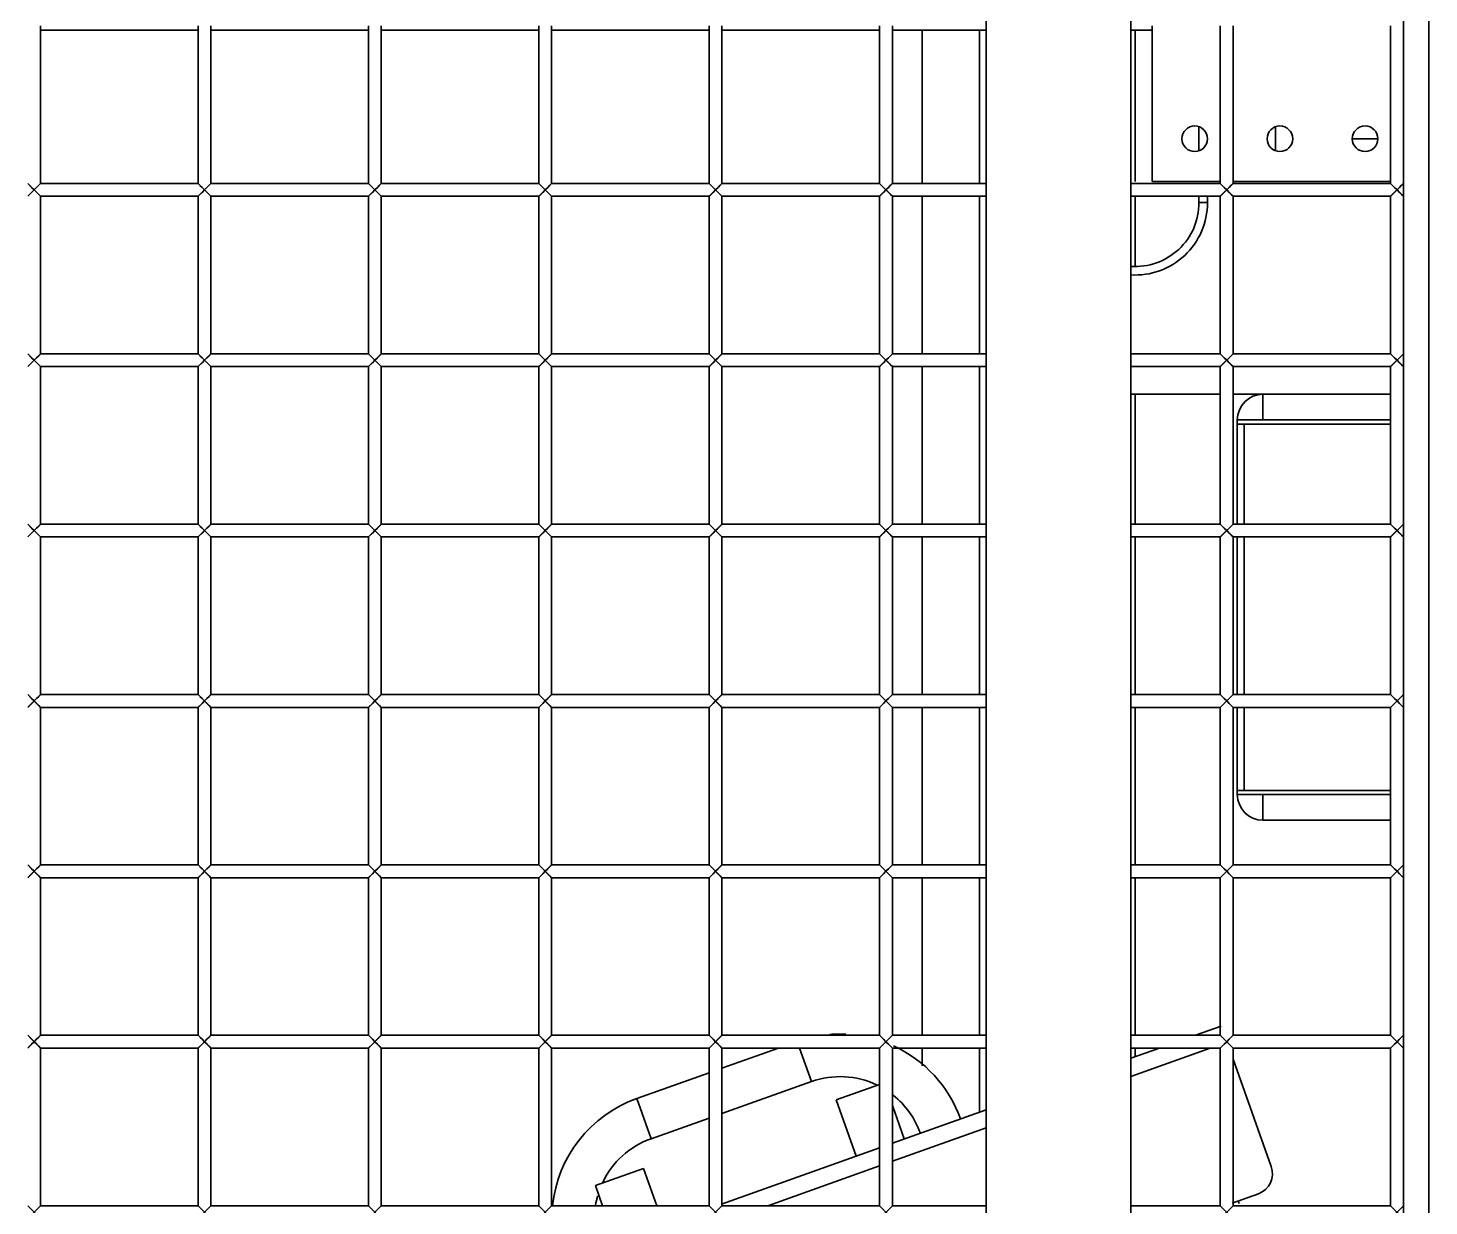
# Model space of a CAD drawing. Header units: millimetres. Extents: x 32496 to 166256, y 3504 to 23939.
# Drawn here: x 44928.7 to 45257.6, y 11407 to 11683.6 of the extents above; entities that cross this region are included whole.
import ezdxf

# ---------------------------------------------------------------- set-up
doc = ezdxf.new("R2010")
doc.units = ezdxf.units.MM
doc.layers.get('0').update_dxf_attribs({"lineweight": 35})

msp = doc.modelspace()

# ---------------------------------------------------------------- linework, layer by layer
at = {"linetype": 'Continuous'}
for p, q in [((45257.64, 13297.075), (45257.64, 10977.075)), ((45187.64, 12186.075), (45187.64, 11117.075)), ((45153.64, 12102.593), (45153.64, 11117.075)), ((45251.64, 11134.075), (45251.64, 12037.075)), ((44931.64, 11684.075), (44931.64, 11647.075)), ((44968.64, 11684.075), (44968.64, 11647.075)), ((44971.64, 11684.075), (44971.64, 11647.075)), ((45008.64, 11684.075), (45008.64, 11647.075)), ((45011.64, 11684.075), (45011.64, 11647.075)), ((45048.64, 11684.075), (45048.64, 11647.075)), ((45051.64, 11684.075), (45051.64, 11647.075)), ((45088.64, 11684.075), (45088.64, 11647.075)), ((45091.64, 11684.075), (45091.64, 11647.075)), ((45128.64, 11684.075), (45128.64, 11647.075)), ((45131.64, 11684.075), (45131.64, 11647.075)), ((45192.64, 11684.075), (45192.64, 11647.575)), ((45208.64, 11684.075), (45208.64, 11647.075)), ((45211.64, 11684.075), (45211.64, 11647.075)), ((45248.64, 11684.075), (45248.64, 11647.075)), ((44968.64, 11683.075), (44931.64, 11683.075)), ((45008.64, 11683.075), (44971.64, 11683.075)), ((45048.64, 11683.075), (45011.64, 11683.075)), ((45088.64, 11683.075), (45051.64, 11683.075)), ((45128.64, 11683.075), (45091.64, 11683.075)), ((45153.64, 11683.075), (45131.64, 11683.075)), ((45138.64, 11683.075), (45138.64, 11647.075)), ((45152.14, 11683.075), (45152.14, 11647.075)), ((45192.64, 11683.075), (45187.64, 11683.075)), ((45188.64, 11647.575), (45188.64, 11683.075)), ((45203.64, 11654.788), (45203.64, 11660.372)), ((45221.64, 11654.779), (45221.64, 11660.363)), ((45239.64, 11657.575), (45245.64, 11657.575)), ((44928.64, 11647.075), (44931.64, 11644.075)), ((44928.64, 11644.075), (44931.64, 11647.075)), ((44928.756, 11644.192), (44929.55, 11644.986)), ((44929.55, 11644.986), (44930.14, 11645.575)), ((44931.64, 11647.075), (44968.64, 11647.075)), ((44968.64, 11647.075), (44971.64, 11644.075)), ((44968.64, 11644.075), (44971.64, 11647.075)), ((44968.756, 11644.192), (44969.55, 11644.986)), ((44969.55, 11644.986), (44970.14, 11645.575)), ((44971.64, 11647.075), (45008.64, 11647.075)), ((45008.64, 11647.075), (45011.64, 11644.075)), ((45008.64, 11644.075), (45011.64, 11647.075)), ((45008.756, 11644.192), (45009.55, 11644.986)), ((45009.55, 11644.986), (45010.14, 11645.575)), ((45011.64, 11647.075), (45048.64, 11647.075)), ((45048.64, 11647.075), (45051.64, 11644.075)), ((45048.64, 11644.075), (45051.64, 11647.075)), ((45048.756, 11644.192), (45049.55, 11644.986)), ((45049.55, 11644.986), (45050.14, 11645.575)), ((45051.64, 11647.075), (45088.64, 11647.075)), ((45088.64, 11647.075), (45091.64, 11644.075)), ((45088.64, 11644.075), (45091.64, 11647.075)), ((45088.756, 11644.192), (45089.55, 11644.986)), ((45089.55, 11644.986), (45090.14, 11645.575)), ((45091.64, 11647.075), (45128.64, 11647.075)), ((45128.64, 11647.075), (45131.64, 11644.075)), ((45128.64, 11644.075), (45131.64, 11647.075)), ((45128.756, 11644.192), (45129.55, 11644.986)), ((45129.55, 11644.986), (45130.14, 11645.575)), ((45131.64, 11647.075), (45153.64, 11647.075)), ((45187.64, 11647.075), (45208.64, 11647.075)), ((45208.64, 11647.575), (45192.64, 11647.575)), ((45208.64, 11647.075), (45211.64, 11644.075)), ((45208.64, 11644.075), (45211.64, 11647.075)), ((45208.756, 11644.192), (45209.55, 11644.986)), ((45209.55, 11644.986), (45210.14, 11645.575)), ((45248.64, 11647.575), (45211.64, 11647.575)), ((45211.64, 11647.075), (45248.64, 11647.075)), ((45248.64, 11647.075), (45251.64, 11644.075)), ((45248.64, 11644.075), (45251.64, 11647.075)), ((45248.756, 11644.192), (45249.55, 11644.986)), ((45249.55, 11644.986), (45250.14, 11645.575)), ((44931.64, 11644.075), (44931.64, 11607.075)), ((44931.64, 11644.075), (44968.64, 11644.075)), ((44968.64, 11644.075), (44968.64, 11607.075)), ((44971.64, 11644.075), (44971.64, 11607.075)), ((44971.64, 11644.075), (45008.64, 11644.075)), ((45008.64, 11644.075), (45008.64, 11607.075)), ((45011.64, 11644.075), (45011.64, 11607.075)), ((45011.64, 11644.075), (45048.64, 11644.075)), ((45048.64, 11644.075), (45048.64, 11607.075)), ((45051.64, 11644.075), (45051.64, 11607.075)), ((45051.64, 11644.075), (45088.64, 11644.075)), ((45088.64, 11644.075), (45088.64, 11607.075)), ((45091.64, 11644.075), (45091.64, 11607.075)), ((45091.64, 11644.075), (45128.64, 11644.075)), ((45128.64, 11644.075), (45128.64, 11607.075)), ((45131.64, 11644.075), (45131.64, 11607.075)), ((45131.64, 11644.075), (45153.64, 11644.075)), ((45138.64, 11644.075), (45138.64, 11607.075)), ((45152.14, 11644.075), (45152.14, 11607.075)), ((45187.64, 11644.075), (45208.64, 11644.075)), ((45188.64, 11627.575), (45188.64, 11644.075)), ((45203.64, 11642.575), (45203.64, 11644.075)), ((45203.64, 11642.575), (45205.64, 11642.575)), ((45205.64, 11642.575), (45205.64, 11644.075)), ((45208.64, 11644.075), (45208.64, 11607.075)), ((45211.64, 11644.075), (45211.64, 11607.075)), ((45211.64, 11644.075), (45248.64, 11644.075)), ((45248.64, 11644.075), (45248.64, 11607.075)), ((44928.64, 11607.075), (44931.64, 11604.075)), ((44928.64, 11604.075), (44931.64, 11607.075)), ((44929.55, 11604.986), (44930.14, 11605.575)), ((44931.64, 11607.075), (44968.64, 11607.075)), ((44968.64, 11607.075), (44971.64, 11604.075)), ((44968.64, 11604.075), (44971.64, 11607.075)), ((44969.55, 11604.986), (44970.14, 11605.575)), ((44971.64, 11607.075), (45008.64, 11607.075)), ((45008.64, 11607.075), (45011.64, 11604.075)), ((45008.64, 11604.075), (45011.64, 11607.075)), ((45009.55, 11604.986), (45010.14, 11605.575)), ((45011.64, 11607.075), (45048.64, 11607.075)), ((45048.64, 11607.075), (45051.64, 11604.075)), ((45048.64, 11604.075), (45051.64, 11607.075)), ((45049.55, 11604.986), (45050.14, 11605.575)), ((45051.64, 11607.075), (45088.64, 11607.075)), ((45088.64, 11607.075), (45091.64, 11604.075)), ((45088.64, 11604.075), (45091.64, 11607.075)), ((45089.55, 11604.986), (45090.14, 11605.575)), ((45091.64, 11607.075), (45128.64, 11607.075)), ((45128.64, 11607.075), (45131.64, 11604.075)), ((45128.64, 11604.075), (45131.64, 11607.075)), ((45129.55, 11604.986), (45130.14, 11605.575)), ((45131.64, 11607.075), (45153.64, 11607.075)), ((45187.64, 11607.075), (45208.64, 11607.075)), ((45208.64, 11607.075), (45211.64, 11604.075)), ((45208.64, 11604.075), (45211.64, 11607.075)), ((45209.55, 11604.986), (45210.14, 11605.575)), ((45211.64, 11607.075), (45248.64, 11607.075)), ((45248.64, 11607.075), (45251.64, 11604.075)), ((45248.64, 11604.075), (45251.64, 11607.075)), ((45249.55, 11604.986), (45250.14, 11605.575)), ((44928.756, 11604.192), (44929.55, 11604.986)), ((44931.64, 11604.075), (44931.64, 11567.075)), ((44931.64, 11604.075), (44968.64, 11604.075)), ((44968.64, 11604.075), (44968.64, 11567.075)), ((44968.756, 11604.192), (44969.55, 11604.986)), ((44971.64, 11604.075), (44971.64, 11567.075)), ((44971.64, 11604.075), (45008.64, 11604.075)), ((45008.64, 11604.075), (45008.64, 11567.075)), ((45008.756, 11604.192), (45009.55, 11604.986)), ((45011.64, 11604.075), (45011.64, 11567.075)), ((45011.64, 11604.075), (45048.64, 11604.075)), ((45048.64, 11604.075), (45048.64, 11567.075)), ((45048.756, 11604.192), (45049.55, 11604.986)), ((45051.64, 11604.075), (45051.64, 11567.075)), ((45051.64, 11604.075), (45088.64, 11604.075)), ((45088.64, 11604.075), (45088.64, 11567.075)), ((45088.756, 11604.192), (45089.55, 11604.986)), ((45091.64, 11604.075), (45091.64, 11567.075)), ((45091.64, 11604.075), (45128.64, 11604.075)), ((45128.64, 11604.075), (45128.64, 11567.075)), ((45128.756, 11604.192), (45129.55, 11604.986)), ((45131.64, 11604.075), (45131.64, 11567.075)), ((45131.64, 11604.075), (45153.64, 11604.075)), ((45138.64, 11604.075), (45138.64, 11567.075)), ((45152.14, 11604.075), (45152.14, 11567.075)), ((45187.64, 11604.075), (45208.64, 11604.075)), ((45208.64, 11604.075), (45208.64, 11567.075)), ((45208.756, 11604.192), (45209.55, 11604.986)), ((45211.64, 11604.075), (45211.64, 11567.075)), ((45211.64, 11604.075), (45248.64, 11604.075)), ((45248.64, 11604.075), (45248.64, 11567.075)), ((45248.756, 11604.192), (45249.55, 11604.986)), ((45208.64, 11597.575), (45187.64, 11597.575)), ((45188.64, 11567.075), (45188.64, 11597.575)), ((45248.64, 11597.575), (45211.64, 11597.575)), ((45218.64, 11597.575), (45218.64, 11591.575)), ((45212.64, 11567.075), (45212.64, 11591.575)), ((45212.64, 11591.575), (45248.64, 11591.575)), ((45213.608, 11590.575), (45212.64, 11590.575)), ((45214.234, 11590.575), (45213.608, 11590.575)), ((45214.234, 11590.575), (45214.234, 11567.075)), ((45248.64, 11590.575), (45214.234, 11590.575)), ((44928.64, 11567.075), (44931.64, 11564.075)), ((44928.64, 11564.075), (44931.64, 11567.075)), ((44931.64, 11567.075), (44968.64, 11567.075)), ((44968.64, 11567.075), (44971.64, 11564.075)), ((44968.64, 11564.075), (44971.64, 11567.075)), ((44971.64, 11567.075), (45008.64, 11567.075)), ((45008.64, 11567.075), (45011.64, 11564.075)), ((45008.64, 11564.075), (45011.64, 11567.075)), ((45011.64, 11567.075), (45048.64, 11567.075)), ((45048.64, 11567.075), (45051.64, 11564.075)), ((45048.64, 11564.075), (45051.64, 11567.075)), ((45051.64, 11567.075), (45088.64, 11567.075)), ((45088.64, 11567.075), (45091.64, 11564.075)), ((45088.64, 11564.075), (45091.64, 11567.075)), ((45091.64, 11567.075), (45128.64, 11567.075)), ((45128.64, 11567.075), (45131.64, 11564.075)), ((45128.64, 11564.075), (45131.64, 11567.075)), ((45131.64, 11567.075), (45153.64, 11567.075)), ((45187.64, 11567.075), (45208.64, 11567.075)), ((45208.64, 11567.075), (45211.64, 11564.075)), ((45208.64, 11564.075), (45211.64, 11567.075)), ((45211.64, 11567.075), (45248.64, 11567.075)), ((45248.64, 11567.075), (45251.64, 11564.075)), ((45248.64, 11564.075), (45251.64, 11567.075)), ((44928.756, 11564.192), (44929.55, 11564.986)), ((44929.55, 11564.986), (44930.14, 11565.575)), ((44931.64, 11564.075), (44931.64, 11527.075)), ((44931.64, 11564.075), (44968.64, 11564.075)), ((44968.64, 11564.075), (44968.64, 11527.075)), ((44968.756, 11564.192), (44969.55, 11564.986)), ((44969.55, 11564.986), (44970.14, 11565.575)), ((44971.64, 11564.075), (44971.64, 11527.075)), ((44971.64, 11564.075), (45008.64, 11564.075)), ((45008.64, 11564.075), (45008.64, 11527.075)), ((45008.756, 11564.192), (45009.55, 11564.986)), ((45009.55, 11564.986), (45010.14, 11565.575)), ((45011.64, 11564.075), (45011.64, 11527.075)), ((45011.64, 11564.075), (45048.64, 11564.075)), ((45048.64, 11564.075), (45048.64, 11527.075)), ((45048.756, 11564.192), (45049.55, 11564.986)), ((45049.55, 11564.986), (45050.14, 11565.575)), ((45051.64, 11564.075), (45051.64, 11527.075)), ((45051.64, 11564.075), (45088.64, 11564.075)), ((45088.64, 11564.075), (45088.64, 11527.075)), ((45088.756, 11564.192), (45089.55, 11564.986)), ((45089.55, 11564.986), (45090.14, 11565.575)), ((45091.64, 11564.075), (45091.64, 11527.075)), ((45091.64, 11564.075), (45128.64, 11564.075)), ((45128.64, 11564.075), (45128.64, 11527.075)), ((45128.756, 11564.192), (45129.55, 11564.986)), ((45129.55, 11564.986), (45130.14, 11565.575)), ((45131.64, 11564.075), (45131.64, 11527.075)), ((45131.64, 11564.075), (45153.64, 11564.075)), ((45138.64, 11564.075), (45138.64, 11527.075)), ((45152.14, 11564.075), (45152.14, 11527.075)), ((45187.64, 11564.075), (45208.64, 11564.075)), ((45188.64, 11527.075), (45188.64, 11564.075)), ((45208.64, 11564.075), (45208.64, 11527.075)), ((45208.756, 11564.192), (45209.55, 11564.986)), ((45209.55, 11564.986), (45210.14, 11565.575)), ((45211.64, 11564.075), (45211.64, 11527.075)), ((45211.64, 11564.075), (45248.64, 11564.075)), ((45212.64, 11527.075), (45212.64, 11564.075)), ((45214.234, 11564.075), (45214.234, 11527.075)), ((45248.64, 11564.075), (45248.64, 11527.075)), ((45248.756, 11564.192), (45249.55, 11564.986)), ((45249.55, 11564.986), (45250.14, 11565.575)), ((44928.64, 11527.075), (44931.64, 11524.075)), ((44928.64, 11524.075), (44931.64, 11527.075)), ((44931.64, 11527.075), (44968.64, 11527.075)), ((44968.64, 11527.075), (44971.64, 11524.075)), ((44968.64, 11524.075), (44971.64, 11527.075)), ((44971.64, 11527.075), (45008.64, 11527.075)), ((45008.64, 11527.075), (45011.64, 11524.075)), ((45008.64, 11524.075), (45011.64, 11527.075)), ((45011.64, 11527.075), (45048.64, 11527.075)), ((45048.64, 11527.075), (45051.64, 11524.075)), ((45048.64, 11524.075), (45051.64, 11527.075)), ((45051.64, 11527.075), (45088.64, 11527.075)), ((45088.64, 11527.075), (45091.64, 11524.075)), ((45088.64, 11524.075), (45091.64, 11527.075)), ((45091.64, 11527.075), (45128.64, 11527.075)), ((45128.64, 11527.075), (45131.64, 11524.075)), ((45128.64, 11524.075), (45131.64, 11527.075)), ((45131.64, 11527.075), (45153.64, 11527.075)), ((45187.64, 11527.075), (45208.64, 11527.075)), ((45208.64, 11527.075), (45211.64, 11524.075)), ((45208.64, 11524.075), (45211.64, 11527.075)), ((45211.64, 11527.075), (45248.64, 11527.075)), ((45248.64, 11527.075), (45251.64, 11524.075)), ((45248.64, 11524.075), (45251.64, 11527.075)), ((44928.756, 11524.192), (44929.55, 11524.986)), ((44929.55, 11524.986), (44930.14, 11525.575)), ((44931.64, 11524.075), (44931.64, 11487.075)), ((44931.64, 11524.075), (44968.64, 11524.075)), ((44968.64, 11524.075), (44968.64, 11487.075)), ((44968.756, 11524.192), (44969.55, 11524.986)), ((44969.55, 11524.986), (44970.14, 11525.575)), ((44971.64, 11524.075), (44971.64, 11487.075)), ((44971.64, 11524.075), (45008.64, 11524.075)), ((45008.64, 11524.075), (45008.64, 11487.075)), ((45008.756, 11524.192), (45009.55, 11524.986)), ((45009.55, 11524.986), (45010.14, 11525.575)), ((45011.64, 11524.075), (45011.64, 11487.075)), ((45011.64, 11524.075), (45048.64, 11524.075)), ((45048.64, 11524.075), (45048.64, 11487.075)), ((45048.756, 11524.192), (45049.55, 11524.986)), ((45049.55, 11524.986), (45050.14, 11525.575)), ((45051.64, 11524.075), (45051.64, 11487.075)), ((45051.64, 11524.075), (45088.64, 11524.075)), ((45088.64, 11524.075), (45088.64, 11487.075)), ((45088.756, 11524.192), (45089.55, 11524.986)), ((45089.55, 11524.986), (45090.14, 11525.575)), ((45091.64, 11524.075), (45091.64, 11487.075)), ((45091.64, 11524.075), (45128.64, 11524.075)), ((45128.64, 11524.075), (45128.64, 11487.075)), ((45128.756, 11524.192), (45129.55, 11524.986)), ((45129.55, 11524.986), (45130.14, 11525.575)), ((45131.64, 11524.075), (45131.64, 11487.075)), ((45131.64, 11524.075), (45153.64, 11524.075)), ((45138.64, 11524.075), (45138.64, 11487.075)), ((45152.14, 11524.075), (45152.14, 11487.075)), ((45187.64, 11524.075), (45208.64, 11524.075)), ((45188.64, 11487.075), (45188.64, 11524.075)), ((45208.64, 11524.075), (45208.64, 11487.075)), ((45208.756, 11524.192), (45209.55, 11524.986)), ((45209.55, 11524.986), (45210.14, 11525.575)), ((45211.64, 11524.075), (45211.64, 11487.075)), ((45211.64, 11524.075), (45248.64, 11524.075)), ((45212.64, 11503.575), (45212.64, 11524.075)), ((45214.234, 11524.075), (45214.234, 11504.575)), ((45248.64, 11524.075), (45248.64, 11487.075)), ((45248.756, 11524.192), (45249.55, 11524.986)), ((45249.55, 11524.986), (45250.14, 11525.575)), ((45212.64, 11504.575), (45213.608, 11504.575)), ((45212.64, 11503.575), (45248.64, 11503.575)), ((45213.608, 11504.575), (45214.234, 11504.575)), ((45214.234, 11504.575), (45248.64, 11504.575)), ((45218.64, 11503.575), (45218.64, 11497.575)), ((45218.64, 11497.575), (45248.64, 11497.575)), ((44928.64, 11487.075), (44931.64, 11484.075)), ((44928.64, 11484.075), (44931.64, 11487.075)), ((44931.64, 11487.075), (44968.64, 11487.075)), ((44968.64, 11487.075), (44971.64, 11484.075)), ((44968.64, 11484.075), (44971.64, 11487.075)), ((44971.64, 11487.075), (45008.64, 11487.075)), ((45008.64, 11487.075), (45011.64, 11484.075)), ((45008.64, 11484.075), (45011.64, 11487.075)), ((45011.64, 11487.075), (45048.64, 11487.075)), ((45048.64, 11487.075), (45051.64, 11484.075)), ((45048.64, 11484.075), (45051.64, 11487.075)), ((45051.64, 11487.075), (45088.64, 11487.075)), ((45088.64, 11487.075), (45091.64, 11484.075)), ((45088.64, 11484.075), (45091.64, 11487.075)), ((45091.64, 11487.075), (45128.64, 11487.075)), ((45128.64, 11487.075), (45131.64, 11484.075)), ((45128.64, 11484.075), (45131.64, 11487.075)), ((45131.64, 11487.075), (45153.64, 11487.075)), ((45187.64, 11487.075), (45208.64, 11487.075)), ((45208.64, 11487.075), (45211.64, 11484.075)), ((45208.64, 11484.075), (45211.64, 11487.075)), ((45211.64, 11487.075), (45248.64, 11487.075)), ((45248.64, 11487.075), (45251.64, 11484.075)), ((45248.64, 11484.075), (45251.64, 11487.075)), ((44928.756, 11484.192), (44929.55, 11484.986)), ((44929.55, 11484.986), (44930.14, 11485.575)), ((44931.64, 11484.075), (44931.64, 11447.075)), ((44931.64, 11484.075), (44968.64, 11484.075)), ((44968.64, 11484.075), (44968.64, 11447.075)), ((44968.756, 11484.192), (44969.55, 11484.986)), ((44969.55, 11484.986), (44970.14, 11485.575)), ((44971.64, 11484.075), (44971.64, 11447.075)), ((44971.64, 11484.075), (45008.64, 11484.075)), ((45008.64, 11484.075), (45008.64, 11447.075)), ((45008.756, 11484.192), (45009.55, 11484.986)), ((45009.55, 11484.986), (45010.14, 11485.575)), ((45011.64, 11484.075), (45011.64, 11447.075)), ((45011.64, 11484.075), (45048.64, 11484.075)), ((45048.64, 11484.075), (45048.64, 11447.075)), ((45048.756, 11484.192), (45049.55, 11484.986)), ((45049.55, 11484.986), (45050.14, 11485.575)), ((45051.64, 11484.075), (45051.64, 11447.075)), ((45051.64, 11484.075), (45088.64, 11484.075)), ((45088.64, 11484.075), (45088.64, 11447.075)), ((45088.756, 11484.192), (45089.55, 11484.986)), ((45089.55, 11484.986), (45090.14, 11485.575)), ((45091.64, 11484.075), (45091.64, 11447.075)), ((45091.64, 11484.075), (45128.64, 11484.075)), ((45128.64, 11484.075), (45128.64, 11447.075)), ((45128.756, 11484.192), (45129.55, 11484.986)), ((45129.55, 11484.986), (45130.14, 11485.575)), ((45131.64, 11484.075), (45131.64, 11447.075)), ((45131.64, 11484.075), (45153.64, 11484.075)), ((45138.64, 11484.075), (45138.64, 11447.075)), ((45152.14, 11484.075), (45152.14, 11447.075)), ((45187.64, 11484.075), (45208.64, 11484.075)), ((45188.64, 11447.075), (45188.64, 11484.075)), ((45208.64, 11484.075), (45208.64, 11447.075)), ((45208.756, 11484.192), (45209.55, 11484.986)), ((45209.55, 11484.986), (45210.14, 11485.575)), ((45211.64, 11484.075), (45211.64, 11447.075)), ((45211.64, 11484.075), (45248.64, 11484.075)), ((45248.64, 11484.075), (45248.64, 11447.075)), ((45248.756, 11484.192), (45249.55, 11484.986)), ((45249.55, 11484.986), (45250.14, 11485.575)), ((45202.788, 11447.075), (45208.868, 11449.241)), ((44928.64, 11447.075), (44931.64, 11444.075)), ((44928.64, 11444.075), (44931.64, 11447.075)), ((44928.756, 11444.192), (44929.55, 11444.986)), ((44929.55, 11444.986), (44930.14, 11445.575)), ((44931.64, 11447.075), (44968.64, 11447.075)), ((44931.64, 11444.075), (44931.64, 11407.075)), ((44931.64, 11444.075), (44968.64, 11444.075)), ((44968.64, 11447.075), (44971.64, 11444.075)), ((44968.64, 11444.075), (44971.64, 11447.075)), ((44968.64, 11444.075), (44968.64, 11407.075)), ((44968.756, 11444.192), (44969.55, 11444.986)), ((44969.55, 11444.986), (44970.14, 11445.575)), ((44971.64, 11447.075), (45008.64, 11447.075)), ((44971.64, 11444.075), (44971.64, 11407.075)), ((44971.64, 11444.075), (45008.64, 11444.075)), ((45008.64, 11447.075), (45011.64, 11444.075)), ((45008.64, 11444.075), (45011.64, 11447.075)), ((45008.64, 11444.075), (45008.64, 11407.075)), ((45008.756, 11444.192), (45009.55, 11444.986)), ((45009.55, 11444.986), (45010.14, 11445.575)), ((45011.64, 11447.075), (45048.64, 11447.075)), ((45011.64, 11444.075), (45011.64, 11407.075)), ((45011.64, 11444.075), (45048.64, 11444.075)), ((45048.64, 11447.075), (45051.64, 11444.075)), ((45048.64, 11444.075), (45051.64, 11447.075)), ((45048.64, 11444.075), (45048.64, 11407.075)), ((45048.756, 11444.192), (45049.55, 11444.986)), ((45049.55, 11444.986), (45050.14, 11445.575)), ((45051.64, 11447.075), (45088.64, 11447.075)), ((45051.64, 11444.075), (45051.64, 11407.075)), ((45051.64, 11444.075), (45088.64, 11444.075)), ((45088.64, 11447.075), (45091.64, 11444.075)), ((45088.64, 11444.075), (45091.64, 11447.075)), ((45088.64, 11444.075), (45088.64, 11407.075)), ((45088.756, 11444.192), (45089.55, 11444.986)), ((45089.55, 11444.986), (45090.14, 11445.575)), ((45091.64, 11447.075), (45128.64, 11447.075)), ((45091.64, 11444.075), (45091.64, 11407.075)), ((45091.64, 11444.075), (45128.64, 11444.075)), ((45091.64, 11439.339), (45104.939, 11444.075)), ((45112.664, 11436.211), (45109.864, 11444.075)), ((45128.64, 11447.075), (45131.64, 11444.075)), ((45128.64, 11444.075), (45131.64, 11447.075)), ((45128.64, 11444.075), (45128.64, 11407.075)), ((45128.756, 11444.192), (45129.55, 11444.986)), ((45129.55, 11444.986), (45130.14, 11445.575)), ((45131.64, 11447.075), (45153.64, 11447.075)), ((45131.64, 11444.075), (45131.64, 11407.075)), ((45131.64, 11444.075), (45153.64, 11444.075)), ((45138.64, 11444.075), (45138.64, 11439.933)), ((45152.14, 11444.075), (45152.14, 11429.039)), ((45187.64, 11447.075), (45208.64, 11447.075)), ((45187.64, 11444.075), (45208.64, 11444.075)), ((45187.64, 11441.681), (45194.364, 11444.075)), ((45206.287, 11444.075), (45187.64, 11437.435)), ((45188.64, 11442.037), (45188.64, 11444.075)), ((45208.64, 11447.075), (45211.64, 11444.075)), ((45208.64, 11444.075), (45211.64, 11447.075)), ((45208.64, 11444.075), (45208.64, 11407.075)), ((45208.756, 11444.192), (45209.55, 11444.986)), ((45209.55, 11444.986), (45210.14, 11445.575)), ((45211.64, 11447.075), (45248.64, 11447.075)), ((45211.64, 11444.075), (45211.64, 11407.075)), ((45211.64, 11444.075), (45248.64, 11444.075)), ((45248.64, 11447.075), (45251.64, 11444.075)), ((45248.64, 11444.075), (45251.64, 11447.075)), ((45248.64, 11444.075), (45248.64, 11407.075)), ((45248.756, 11444.192), (45249.55, 11444.986)), ((45249.55, 11444.986), (45250.14, 11445.575)), ((45220.61, 11416.269), (45211.64, 11441.459)), ((45071.628, 11432.213), (45088.64, 11438.271)), ((45112.664, 11436.211), (45091.64, 11428.724)), ((45128.64, 11435.531), (45118.445, 11431.901)), ((45071.628, 11432.213), (45074.982, 11422.792)), ((45123.142, 11418.712), (45118.445, 11431.901)), ((45088.64, 11427.656), (45074.982, 11422.792)), ((45134.447, 11422.738), (45131.64, 11430.62)), ((45131.64, 11421.738), (45153.64, 11429.573)), ((45153.64, 11425.327), (45131.64, 11417.492)), ((45091.508, 11407.447), (45128.64, 11420.67)), ((45073.227, 11415.798), (45061.923, 11411.772)), ((45076.333, 11407.075), (45073.227, 11415.798)), ((45128.64, 11416.424), (45102.388, 11407.075)), ((45063.595, 11407.075), (45061.923, 11411.772)), ((45217.577, 11409.881), (45211.421, 11407.689)), ((45212.867, 11408.204), (45213.086, 11407.59)), ((44928.64, 11407.075), (44931.64, 11404.075)), ((44928.64, 11404.075), (44931.64, 11407.075)), ((44931.64, 11407.075), (44968.64, 11407.075)), ((44968.64, 11407.075), (44971.64, 11404.075)), ((44968.64, 11404.075), (44971.64, 11407.075)), ((44971.64, 11407.075), (45008.64, 11407.075)), ((45008.64, 11407.075), (45011.64, 11404.075)), ((45008.64, 11404.075), (45011.64, 11407.075)), ((45011.64, 11407.075), (45048.64, 11407.075)), ((45048.64, 11407.075), (45051.64, 11404.075)), ((45048.64, 11404.075), (45051.64, 11407.075)), ((45051.64, 11407.075), (45088.64, 11407.075)), ((45088.64, 11407.075), (45091.64, 11404.075)), ((45088.64, 11404.075), (45091.64, 11407.075)), ((45091.64, 11407.075), (45128.64, 11407.075)), ((45128.64, 11407.075), (45131.64, 11404.075)), ((45128.64, 11404.075), (45131.64, 11407.075)), ((45131.64, 11407.075), (45153.64, 11407.075)), ((45187.64, 11407.075), (45208.64, 11407.075)), ((45208.64, 11407.075), (45211.64, 11404.075)), ((45208.64, 11404.075), (45211.64, 11407.075)), ((45211.64, 11407.075), (45248.64, 11407.075)), ((45248.64, 11407.075), (45251.64, 11404.075)), ((45248.64, 11404.075), (45251.64, 11407.075))]:
    msp.add_line(p, q, dxfattribs=at)
for points in [[(44930.14, 11645.575), (44929.553, 11646.162), (44929.077, 11646.638)], [(44931.524, 11646.96), (44931.209, 11646.645), (44930.72, 11646.155), (44930.14, 11645.575)], [(44930.14, 11645.575), (44930.731, 11644.985), (44931.2, 11644.515), (44931.64, 11644.075)], [(44970.14, 11645.575), (44969.553, 11646.162), (44969.077, 11646.638)], [(44971.524, 11646.96), (44971.209, 11646.645), (44970.72, 11646.155), (44970.14, 11645.575)], [(44970.14, 11645.575), (44970.731, 11644.985), (44971.2, 11644.515), (44971.64, 11644.075)], [(45010.14, 11645.575), (45009.553, 11646.162), (45009.077, 11646.638)], [(45011.524, 11646.96), (45011.209, 11646.645), (45010.72, 11646.155), (45010.14, 11645.575)], [(45010.14, 11645.575), (45010.731, 11644.985), (45011.2, 11644.515), (45011.64, 11644.075)], [(45050.14, 11645.575), (45049.553, 11646.162), (45049.077, 11646.638)], [(45051.524, 11646.96), (45051.209, 11646.645), (45050.72, 11646.155), (45050.14, 11645.575)], [(45050.14, 11645.575), (45050.731, 11644.985), (45051.2, 11644.515), (45051.64, 11644.075)], [(45090.14, 11645.575), (45089.553, 11646.162), (45089.077, 11646.638)], [(45091.524, 11646.96), (45091.209, 11646.645), (45090.72, 11646.155), (45090.14, 11645.575)], [(45090.14, 11645.575), (45090.731, 11644.985), (45091.2, 11644.515), (45091.64, 11644.075)], [(45130.14, 11645.575), (45129.553, 11646.162), (45129.077, 11646.638)], [(45131.524, 11646.96), (45131.209, 11646.645), (45130.72, 11646.155), (45130.14, 11645.575)], [(45130.14, 11645.575), (45130.731, 11644.985), (45131.2, 11644.515), (45131.64, 11644.075)], [(45210.14, 11645.575), (45209.553, 11646.162), (45209.077, 11646.638)], [(45211.524, 11646.96), (45211.209, 11646.645), (45210.72, 11646.155), (45210.14, 11645.575)], [(45210.14, 11645.575), (45210.731, 11644.985), (45211.2, 11644.515), (45211.64, 11644.075)], [(45250.14, 11645.575), (45249.553, 11646.162), (45249.077, 11646.638)], [(45251.524, 11646.96), (45251.209, 11646.645), (45250.72, 11646.155), (45250.14, 11645.575)], [(45250.14, 11645.575), (45250.731, 11644.985), (45251.2, 11644.515), (45251.64, 11644.075)], [(44930.14, 11605.575), (44929.553, 11606.162), (44929.077, 11606.638)], [(44931.524, 11606.96), (44931.209, 11606.645), (44930.72, 11606.155), (44930.14, 11605.575)], [(44930.14, 11605.575), (44930.731, 11604.985), (44931.2, 11604.515), (44931.64, 11604.075)], [(44970.14, 11605.575), (44969.553, 11606.162), (44969.077, 11606.638)], [(44971.524, 11606.96), (44971.209, 11606.645), (44970.72, 11606.155), (44970.14, 11605.575)], [(44970.14, 11605.575), (44970.731, 11604.985), (44971.2, 11604.515), (44971.64, 11604.075)], [(45010.14, 11605.575), (45009.553, 11606.162), (45009.077, 11606.638)], [(45011.524, 11606.96), (45011.209, 11606.645), (45010.72, 11606.155), (45010.14, 11605.575)], [(45010.14, 11605.575), (45010.731, 11604.985), (45011.2, 11604.515), (45011.64, 11604.075)], [(45050.14, 11605.575), (45049.553, 11606.162), (45049.077, 11606.638)], [(45051.524, 11606.96), (45051.209, 11606.645), (45050.72, 11606.155), (45050.14, 11605.575)], [(45050.14, 11605.575), (45050.731, 11604.985), (45051.2, 11604.515), (45051.64, 11604.075)], [(45090.14, 11605.575), (45089.553, 11606.162), (45089.077, 11606.638)], [(45091.524, 11606.96), (45091.209, 11606.645), (45090.72, 11606.155), (45090.14, 11605.575)], [(45090.14, 11605.575), (45090.731, 11604.985), (45091.2, 11604.515), (45091.64, 11604.075)], [(45130.14, 11605.575), (45129.553, 11606.162), (45129.077, 11606.638)], [(45131.524, 11606.96), (45131.209, 11606.645), (45130.72, 11606.155), (45130.14, 11605.575)], [(45130.14, 11605.575), (45130.731, 11604.985), (45131.2, 11604.515), (45131.64, 11604.075)], [(45210.14, 11605.575), (45209.553, 11606.162), (45209.077, 11606.638)], [(45211.524, 11606.96), (45211.209, 11606.645), (45210.72, 11606.155), (45210.14, 11605.575)], [(45210.14, 11605.575), (45210.731, 11604.985), (45211.2, 11604.515), (45211.64, 11604.075)], [(45250.14, 11605.575), (45249.553, 11606.162), (45249.077, 11606.638)], [(45251.524, 11606.96), (45251.209, 11606.645), (45250.72, 11606.155), (45250.14, 11605.575)], [(45250.14, 11605.575), (45250.731, 11604.985), (45251.2, 11604.515), (45251.64, 11604.075)], [(44930.14, 11565.575), (44929.553, 11566.162), (44929.077, 11566.638)], [(44931.524, 11566.96), (44931.209, 11566.645), (44930.72, 11566.155), (44930.14, 11565.575)], [(44970.14, 11565.575), (44969.553, 11566.162), (44969.077, 11566.638)], [(44971.524, 11566.96), (44971.209, 11566.645), (44970.72, 11566.155), (44970.14, 11565.575)], [(45010.14, 11565.575), (45009.553, 11566.162), (45009.077, 11566.638)], [(45011.524, 11566.96), (45011.209, 11566.645), (45010.72, 11566.155), (45010.14, 11565.575)], [(45050.14, 11565.575), (45049.553, 11566.162), (45049.077, 11566.638)], [(45051.524, 11566.96), (45051.209, 11566.645), (45050.72, 11566.155), (45050.14, 11565.575)], [(45090.14, 11565.575), (45089.553, 11566.162), (45089.077, 11566.638)], [(45091.524, 11566.96), (45091.209, 11566.645), (45090.72, 11566.155), (45090.14, 11565.575)], [(45130.14, 11565.575), (45129.553, 11566.162), (45129.077, 11566.638)], [(45131.524, 11566.96), (45131.209, 11566.645), (45130.72, 11566.155), (45130.14, 11565.575)], [(45210.14, 11565.575), (45209.553, 11566.162), (45209.077, 11566.638)], [(45211.524, 11566.96), (45211.209, 11566.645), (45210.72, 11566.155), (45210.14, 11565.575)], [(45250.14, 11565.575), (45249.553, 11566.162), (45249.077, 11566.638)], [(45251.524, 11566.96), (45251.209, 11566.645), (45250.72, 11566.155), (45250.14, 11565.575)], [(44930.14, 11565.575), (44930.731, 11564.985), (44931.2, 11564.515), (44931.64, 11564.075)], [(44970.14, 11565.575), (44970.731, 11564.985), (44971.2, 11564.515), (44971.64, 11564.075)], [(45010.14, 11565.575), (45010.731, 11564.985), (45011.2, 11564.515), (45011.64, 11564.075)], [(45050.14, 11565.575), (45050.731, 11564.985), (45051.2, 11564.515), (45051.64, 11564.075)], [(45090.14, 11565.575), (45090.731, 11564.985), (45091.2, 11564.515), (45091.64, 11564.075)], [(45130.14, 11565.575), (45130.731, 11564.985), (45131.2, 11564.515), (45131.64, 11564.075)], [(45210.14, 11565.575), (45210.731, 11564.985), (45211.2, 11564.515), (45211.64, 11564.075)], [(45250.14, 11565.575), (45250.731, 11564.985), (45251.2, 11564.515), (45251.64, 11564.075)], [(44930.14, 11525.575), (44929.553, 11526.162), (44929.077, 11526.638)], [(44931.524, 11526.96), (44931.209, 11526.645), (44930.72, 11526.155), (44930.14, 11525.575)], [(44970.14, 11525.575), (44969.553, 11526.162), (44969.077, 11526.638)], [(44971.524, 11526.96), (44971.209, 11526.645), (44970.72, 11526.155), (44970.14, 11525.575)], [(45010.14, 11525.575), (45009.553, 11526.162), (45009.077, 11526.638)], [(45011.524, 11526.96), (45011.209, 11526.645), (45010.72, 11526.155), (45010.14, 11525.575)], [(45050.14, 11525.575), (45049.553, 11526.162), (45049.077, 11526.638)], [(45051.524, 11526.96), (45051.209, 11526.645), (45050.72, 11526.155), (45050.14, 11525.575)], [(45090.14, 11525.575), (45089.553, 11526.162), (45089.077, 11526.638)], [(45091.524, 11526.96), (45091.209, 11526.645), (45090.72, 11526.155), (45090.14, 11525.575)], [(45130.14, 11525.575), (45129.553, 11526.162), (45129.077, 11526.638)], [(45131.524, 11526.96), (45131.209, 11526.645), (45130.72, 11526.155), (45130.14, 11525.575)], [(45210.14, 11525.575), (45209.553, 11526.162), (45209.077, 11526.638)], [(45211.524, 11526.96), (45211.209, 11526.645), (45210.72, 11526.155), (45210.14, 11525.575)], [(45250.14, 11525.575), (45249.553, 11526.162), (45249.077, 11526.638)], [(45251.524, 11526.96), (45251.209, 11526.645), (45250.72, 11526.155), (45250.14, 11525.575)], [(44930.14, 11525.575), (44930.731, 11524.985), (44931.2, 11524.515), (44931.64, 11524.075)], [(44970.14, 11525.575), (44970.731, 11524.985), (44971.2, 11524.515), (44971.64, 11524.075)], [(45010.14, 11525.575), (45010.731, 11524.985), (45011.2, 11524.515), (45011.64, 11524.075)], [(45050.14, 11525.575), (45050.731, 11524.985), (45051.2, 11524.515), (45051.64, 11524.075)], [(45090.14, 11525.575), (45090.731, 11524.985), (45091.2, 11524.515), (45091.64, 11524.075)], [(45130.14, 11525.575), (45130.731, 11524.985), (45131.2, 11524.515), (45131.64, 11524.075)], [(45210.14, 11525.575), (45210.731, 11524.985), (45211.2, 11524.515), (45211.64, 11524.075)], [(45250.14, 11525.575), (45250.731, 11524.985), (45251.2, 11524.515), (45251.64, 11524.075)], [(44931.524, 11486.96), (44931.209, 11486.645), (44930.72, 11486.155), (44930.14, 11485.575)], [(44971.524, 11486.96), (44971.209, 11486.645), (44970.72, 11486.155), (44970.14, 11485.575)], [(45011.524, 11486.96), (45011.209, 11486.645), (45010.72, 11486.155), (45010.14, 11485.575)], [(45051.524, 11486.96), (45051.209, 11486.645), (45050.72, 11486.155), (45050.14, 11485.575)], [(45091.524, 11486.96), (45091.209, 11486.645), (45090.72, 11486.155), (45090.14, 11485.575)], [(45131.524, 11486.96), (45131.209, 11486.645), (45130.72, 11486.155), (45130.14, 11485.575)], [(45211.524, 11486.96), (45211.209, 11486.645), (45210.72, 11486.155), (45210.14, 11485.575)], [(45251.524, 11486.96), (45251.209, 11486.645), (45250.72, 11486.155), (45250.14, 11485.575)], [(44930.14, 11485.575), (44929.553, 11486.162), (44929.077, 11486.638)], [(44930.14, 11485.575), (44930.731, 11484.985), (44931.2, 11484.515), (44931.64, 11484.075)], [(44970.14, 11485.575), (44969.553, 11486.162), (44969.077, 11486.638)], [(44970.14, 11485.575), (44970.731, 11484.985), (44971.2, 11484.515), (44971.64, 11484.075)], [(45010.14, 11485.575), (45009.553, 11486.162), (45009.077, 11486.638)], [(45010.14, 11485.575), (45010.731, 11484.985), (45011.2, 11484.515), (45011.64, 11484.075)], [(45050.14, 11485.575), (45049.553, 11486.162), (45049.077, 11486.638)], [(45050.14, 11485.575), (45050.731, 11484.985), (45051.2, 11484.515), (45051.64, 11484.075)], [(45090.14, 11485.575), (45089.553, 11486.162), (45089.077, 11486.638)], [(45090.14, 11485.575), (45090.731, 11484.985), (45091.2, 11484.515), (45091.64, 11484.075)], [(45130.14, 11485.575), (45129.553, 11486.162), (45129.077, 11486.638)], [(45130.14, 11485.575), (45130.731, 11484.985), (45131.2, 11484.515), (45131.64, 11484.075)], [(45210.14, 11485.575), (45209.553, 11486.162), (45209.077, 11486.638)], [(45210.14, 11485.575), (45210.731, 11484.985), (45211.2, 11484.515), (45211.64, 11484.075)], [(45250.14, 11485.575), (45249.553, 11486.162), (45249.077, 11486.638)], [(45250.14, 11485.575), (45250.731, 11484.985), (45251.2, 11484.515), (45251.64, 11484.075)], [(44930.14, 11445.575), (44929.553, 11446.162), (44929.077, 11446.638)], [(44931.524, 11446.96), (44931.209, 11446.645), (44930.72, 11446.155), (44930.14, 11445.575)], [(44930.14, 11445.575), (44930.731, 11444.985), (44931.2, 11444.515), (44931.64, 11444.075)], [(44970.14, 11445.575), (44969.553, 11446.162), (44969.077, 11446.638)], [(44971.524, 11446.96), (44971.209, 11446.645), (44970.72, 11446.155), (44970.14, 11445.575)], [(44970.14, 11445.575), (44970.731, 11444.985), (44971.2, 11444.515), (44971.64, 11444.075)], [(45010.14, 11445.575), (45009.553, 11446.162), (45009.077, 11446.638)], [(45011.524, 11446.96), (45011.209, 11446.645), (45010.72, 11446.155), (45010.14, 11445.575)], [(45010.14, 11445.575), (45010.731, 11444.985), (45011.2, 11444.515), (45011.64, 11444.075)], [(45050.14, 11445.575), (45049.553, 11446.162), (45049.077, 11446.638)], [(45051.524, 11446.96), (45051.209, 11446.645), (45050.72, 11446.155), (45050.14, 11445.575)], [(45050.14, 11445.575), (45050.731, 11444.985), (45051.2, 11444.515), (45051.64, 11444.075)], [(45090.14, 11445.575), (45089.553, 11446.162), (45089.077, 11446.638)], [(45091.524, 11446.96), (45091.209, 11446.645), (45090.72, 11446.155), (45090.14, 11445.575)], [(45090.14, 11445.575), (45090.731, 11444.985), (45091.2, 11444.515), (45091.64, 11444.075)], [(45130.14, 11445.575), (45129.553, 11446.162), (45129.077, 11446.638)], [(45131.524, 11446.96), (45131.209, 11446.645), (45130.72, 11446.155), (45130.14, 11445.575)], [(45130.14, 11445.575), (45130.731, 11444.985), (45131.2, 11444.515), (45131.64, 11444.075)], [(45210.14, 11445.575), (45209.553, 11446.162), (45209.077, 11446.638)], [(45211.524, 11446.96), (45211.209, 11446.645), (45210.72, 11446.155), (45210.14, 11445.575)], [(45210.14, 11445.575), (45210.731, 11444.985), (45211.2, 11444.515), (45211.64, 11444.075)], [(45250.14, 11445.575), (45249.553, 11446.162), (45249.077, 11446.638)], [(45251.524, 11446.96), (45251.209, 11446.645), (45250.72, 11446.155), (45250.14, 11445.575)], [(45250.14, 11445.575), (45250.731, 11444.985), (45251.2, 11444.515), (45251.64, 11444.075)]]:
    msp.add_lwpolyline(points, dxfattribs=at)
for centre in [(45202.64, 11657.575), (45222.64, 11657.575), (45242.64, 11657.575)]:
    msp.add_circle(centre, 3, dxfattribs=at)
for centre, radius, start, end in [((45188.64, 11642.575), 17, 266.38636, 0), ((45188.64, 11642.575), 15, 266.08031, 0), ((45218.64, 11591.575), 6, 90, 180), ((45218.64, 11503.575), 6, 180, 270), ((45119.374, 11417.37), 30, 87.38419, 94.55337), ((45119.374, 11417.37), 30, 19.60158, 65.31833), ((45119.374, 11417.37), 20, 64.60158, 109.60158), ((45081.692, 11403.951), 30, 109.60158, 174.08126), ((45119.374, 11417.37), 20, 19.60158, 51.34917), ((45081.692, 11403.951), 20, 109.60158, 154.60158), ((45215.9, 11414.592), 5, 289.60158, 19.60158), ((45081.692, 11403.951), 20, 164.24347, 170.81893)]:
    msp.add_arc(centre, radius, start, end, dxfattribs=at)

doc.saveas('drawing.dxf')
